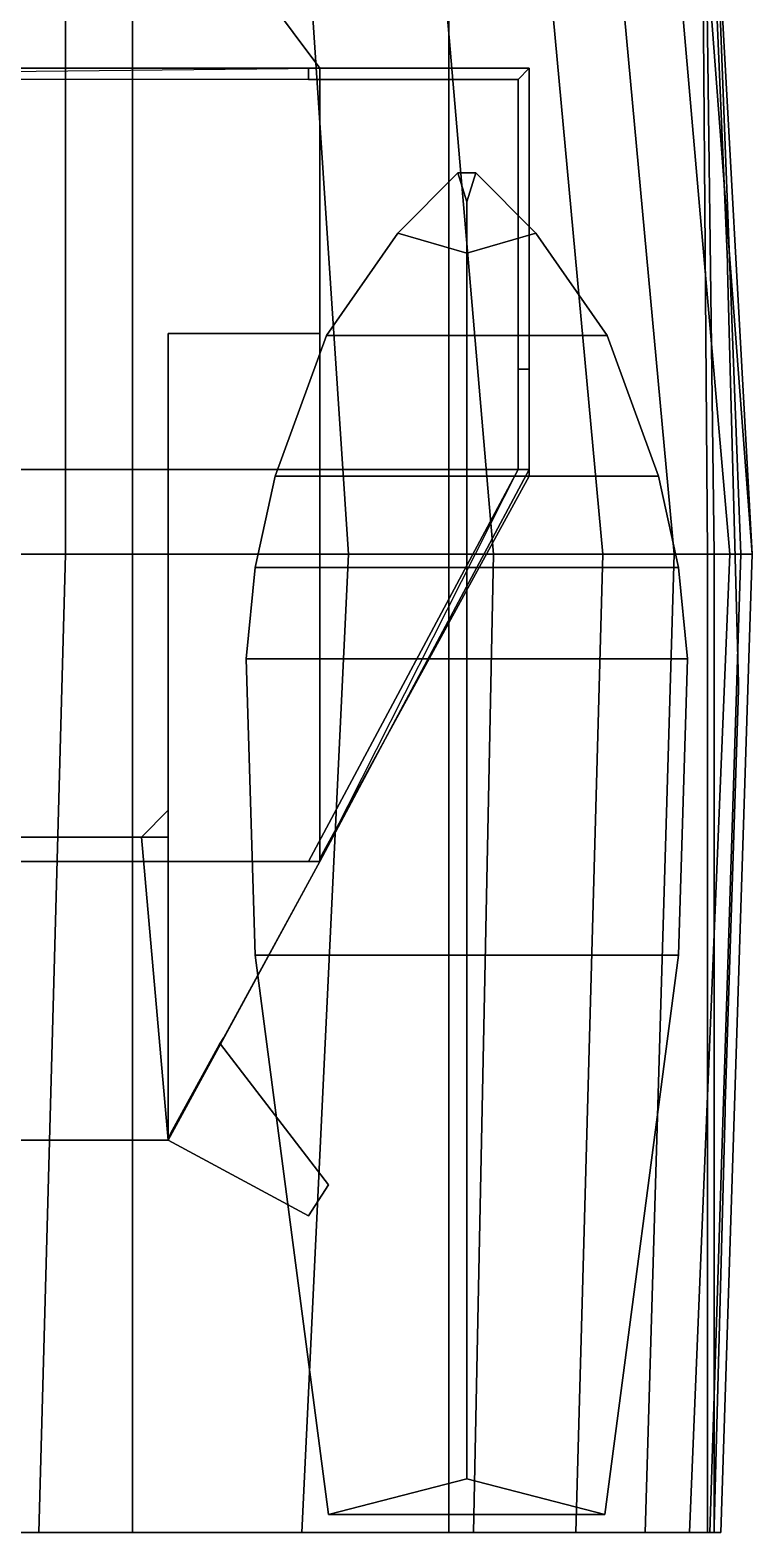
# Model space of a CAD drawing. Header units: millimetres. Extents: x -4.4 to 4.4, y -34.7 to 40.8.
# Drawn here: x 1.13 to 4.37, y -2.5 to 4.23 of the extents above; entities that cross this region are included whole.
import ezdxf

# ---------------------------------------------------------------- set-up
doc = ezdxf.new("R2010")
doc.units = ezdxf.units.MM
for name, color, linetype in [('boats', 1, 'Continuous'), ('railings', 6, 'Continuous'), ('superstructure', 3, 'Continuous')]:
    doc.layers.add(name, color=color, linetype=linetype)

msp = doc.modelspace()

# ---------------------------------------------------------------- linework, layer by layer
for points in [[(-1.59, 1.88, 4.29), (1.59, 1.88, 4.29), (1.59, 9.69, 4.37), (-1.59, 9.69, 4.37)], [(1.29, 1.88, -2.41), (0.39, 1.88, -2.54), (0.39, 9.69, -2.54), (1.29, 9.69, -2.41)], [(2.56, 1.88, -2.19), (1.29, 1.88, -2.41), (1.29, 9.69, -2.41), (2.04, 9.69, -2.19)], [(1.59, 1.88, 4.29), (3.01, 1.88, 4.2), (3.01, 9.69, 4.32), (1.59, 9.69, 4.37)], [(3.21, 1.88, -1.97), (2.56, 1.88, -2.19), (2.04, 9.69, -2.19), (2.54, 9.69, -1.97)], [(3.7, 1.88, -1.67), (3.21, 1.88, -1.97), (2.54, 9.69, -1.97), (2.98, 9.69, -1.67)], [(4.02, 1.88, -1.31), (3.7, 1.88, -1.67), (2.98, 9.69, -1.67), (3.3, 9.69, -1.31)], [(3.01, 1.88, 4.2), (4.17, 1.88, 4.14), (4.11, 9.69, 4.27), (3.01, 9.69, 4.32)], [(4.27, 1.88, -0.78), (4.02, 1.88, -1.31), (3.3, 9.69, -1.31), (3.59, 9.69, -0.78)], [(4.37, 1.88, -0.1), (4.27, 1.88, -0.78), (3.59, 9.69, -0.78), (3.78, 9.69, -0.1)], [(4.37, 1.88, 0.96), (4.37, 1.88, -0.1), (3.78, 9.69, -0.1), (3.94, 9.69, 0.96)], [(4.32, 1.88, 2.22), (4.37, 1.88, 0.96), (3.94, 9.69, 0.96), (4.02, 9.69, 2.22)], [(4.2, 1.88, 3.87), (4.32, 1.88, 2.22), (4.02, 9.69, 2.22), (4.1, 9.69, 3.87)], [(4.17, 1.88, 4.14), (4.2, 1.88, 3.87), (4.1, 9.69, 3.87), (4.11, 9.69, 4.27)], [(-1.59, -2.51, 4.25), (1.59, -2.51, 4.25), (1.59, 1.88, 4.29), (-1.59, 1.88, 4.29)], [(1.17, -2.51, -2.41), (0.27, -2.51, -2.54), (0.39, 1.88, -2.54), (1.29, 1.88, -2.41)], [(2.35, -2.51, -2.19), (1.17, -2.51, -2.41), (1.29, 1.88, -2.41), (2.56, 1.88, -2.19)], [(1.59, -2.51, 4.25), (3.01, -2.51, 4.16), (3.01, 1.88, 4.2), (1.59, 1.88, 4.29)], [(3.12, -2.51, -1.97), (2.35, -2.51, -2.19), (2.56, 1.88, -2.19), (3.21, 1.88, -1.97)], [(3.01, -2.51, 4.16), (4.17, -2.51, 4.1), (4.17, 1.88, 4.14), (3.01, 1.88, 4.2)], [(3.58, -2.51, -1.67), (3.12, -2.51, -1.97), (3.21, 1.88, -1.97), (3.7, 1.88, -1.67)], [(3.89, -2.51, -1.33), (3.58, -2.51, -1.67), (3.7, 1.88, -1.67), (4.02, 1.88, -1.31)], [(4.09, -2.51, -0.92), (3.89, -2.51, -1.33), (4.02, 1.88, -1.31), (4.27, 1.88, -0.78)], [(4.23, -2.51, -0.33), (4.09, -2.51, -0.92), (4.27, 1.88, -0.78), (4.37, 1.88, -0.1)], [(4.17, -2.51, 4.1), (4.2, -2.51, 3.83), (4.2, 1.88, 3.87), (4.17, 1.88, 4.14)], [(4.18, -2.51, 2.09), (4.23, -2.51, 1.13), (4.37, 1.88, 0.96), (4.32, 1.88, 2.22)], [(4.2, -2.51, 3.83), (4.18, -2.51, 2.09), (4.32, 1.88, 2.22), (4.2, 1.88, 3.87)], [(4.23, -2.51, 1.13), (4.23, -2.51, -0.33), (4.37, 1.88, -0.1), (4.37, 1.88, 0.96)]]:
    msp.add_3dface(points)
at = {"layer": 'boats'}
for points in [[(3.05, 3.59, 5.39), (3.09, 3.46, 4.51), (3.09, 3.23, 4.26), (2.78, 3.32, 5.39)], [(2.78, 3.32, 5.39), (3.09, 3.23, 4.26), (3.09, 3.46, 4.51), (3.05, 3.59, 5.39)], [(3.05, 3.59, 5.39), (3.09, 3.46, 4.51), (3.09, 3.46, 4.51), (3.13, 3.59, 5.39)], [(3.13, 3.59, 5.39), (3.09, 3.46, 4.51), (3.09, 3.46, 4.51), (3.05, 3.59, 5.39)], [(3.4, 3.32, 5.39), (3.09, 3.23, 4.26), (3.09, 3.46, 4.51), (3.13, 3.59, 5.39)], [(3.13, 3.59, 5.39), (3.09, 3.46, 4.51), (3.09, 3.23, 4.26), (3.4, 3.32, 5.39)], [(2.78, 3.32, 5.39), (3.09, 3.23, 4.26), (3.09, 2.86, 4.26), (2.46, 2.86, 5.3)], [(2.46, 2.86, 5.3), (3.09, 2.86, 4.26), (3.09, 3.23, 4.26), (2.78, 3.32, 5.39)], [(3.72, 2.86, 5.3), (3.09, 2.86, 4.26), (3.09, 3.23, 4.26), (3.4, 3.32, 5.39)], [(3.4, 3.32, 5.39), (3.09, 3.23, 4.26), (3.09, 2.86, 4.26), (3.72, 2.86, 5.3)], [(2.46, 2.86, 5.3), (3.09, 2.86, 4.26), (3.09, 2.23, 4.26), (2.23, 2.23, 5.23)], [(2.23, 2.23, 5.23), (3.09, 2.23, 4.26), (3.09, 2.86, 4.26), (2.46, 2.86, 5.3)], [(3.95, 2.23, 5.23), (3.09, 2.23, 4.26), (3.09, 2.86, 4.26), (3.72, 2.86, 5.3)], [(3.72, 2.86, 5.3), (3.09, 2.86, 4.26), (3.09, 2.23, 4.26), (3.95, 2.23, 5.23)], [(2.23, 2.23, 5.23), (3.09, 2.23, 4.26), (3.09, 1.82, 4.26), (2.14, 1.82, 5.2)], [(2.14, 1.82, 5.2), (3.09, 1.82, 4.26), (3.09, 2.23, 4.26), (2.23, 2.23, 5.23)], [(4.04, 1.82, 5.2), (3.09, 1.82, 4.26), (3.09, 2.23, 4.26), (3.95, 2.23, 5.23)], [(3.95, 2.23, 5.23), (3.09, 2.23, 4.26), (3.09, 1.82, 4.26), (4.04, 1.82, 5.2)], [(2.1, 1.41, 5.18), (3.09, 1.41, 4.26), (3.09, 1.82, 4.26), (2.14, 1.82, 5.2)], [(2.14, 1.82, 5.2), (3.09, 1.82, 4.26), (3.09, 1.41, 4.26), (2.1, 1.41, 5.18)], [(4.04, 1.82, 5.2), (3.09, 1.82, 4.26), (3.09, 1.41, 4.26), (4.08, 1.41, 5.18)], [(4.08, 1.41, 5.18), (3.09, 1.41, 4.26), (3.09, 1.82, 4.26), (4.04, 1.82, 5.2)], [(2.1, 1.41, 5.18), (3.09, 1.41, 4.26), (3.09, 0.08, 4.26), (2.14, 0.08, 5.15)], [(2.14, 0.08, 5.15), (3.09, 0.08, 4.26), (3.09, 1.41, 4.26), (2.1, 1.41, 5.18)], [(4.04, 0.08, 5.15), (3.09, 0.08, 4.26), (3.09, 1.41, 4.26), (4.08, 1.41, 5.18)], [(4.08, 1.41, 5.18), (3.09, 1.41, 4.26), (3.09, 0.08, 4.26), (4.04, 0.08, 5.15)], [(2.47, -2.43, 5.28), (3.09, -2.27, 4.26), (3.09, 0.08, 4.26), (2.14, 0.08, 5.15)], [(2.14, 0.08, 5.15), (3.09, 0.08, 4.26), (3.09, -2.27, 4.26), (2.47, -2.43, 5.28)], [(4.04, 0.08, 5.15), (3.09, 0.08, 4.26), (3.09, -2.27, 4.26), (3.71, -2.43, 5.28)], [(3.71, -2.43, 5.28), (3.09, -2.27, 4.26), (3.09, 0.08, 4.26), (4.04, 0.08, 5.15)], [(2.47, -2.43, 5.28), (3.09, -2.27, 4.26), (3.09, -2.27, 4.26), (3.71, -2.43, 5.28)], [(3.71, -2.43, 5.28), (3.09, -2.27, 4.26), (3.09, -2.27, 4.26), (2.47, -2.43, 5.28)]]:
    msp.add_3dface(points, dxfattribs=at)
at = {"layer": 'railings'}
for points in [[(4.26, 3.19, 4.78), (4.26, 3.19, 4.81), (4.18, 5.05, 4.84), (4.18, 5.05, 4.81)], [(4.18, 5.05, 4.81), (4.18, 5.05, 4.84), (4.26, 3.19, 4.81), (4.26, 3.19, 4.78)], [(4.18, 5.05, 5.16), (4.18, 5.05, 5.19), (4.26, 3.19, 5.16), (4.26, 3.19, 5.13)], [(4.26, 3.19, 5.13), (4.26, 3.19, 5.16), (4.18, 5.05, 5.19), (4.18, 5.05, 5.16)], [(4.26, 3.16, 4.16), (4.26, 3.19, 4.16), (4.26, 3.19, 5.16), (4.26, 3.16, 5.16)], [(4.26, 3.16, 5.16), (4.26, 3.19, 5.16), (4.26, 3.19, 4.16), (4.26, 3.16, 4.16)], [(4.26, 3.16, 4.78), (4.26, 3.16, 4.81), (4.31, 1.3, 4.78), (4.31, 1.3, 4.75)], [(4.31, 1.3, 4.75), (4.31, 1.3, 4.78), (4.26, 3.16, 4.81), (4.26, 3.16, 4.78)], [(4.31, 1.3, 5.1), (4.31, 1.3, 5.13), (4.26, 3.16, 5.16), (4.26, 3.16, 5.13)], [(4.26, 3.16, 5.13), (4.26, 3.16, 5.16), (4.31, 1.3, 5.13), (4.31, 1.3, 5.1)], [(3.37, 2.62, 9.16), (3.37, 2.62, 9.19), (3.37, 2.26, 9.19), (3.37, 2.26, 9.16)], [(3.37, 2.26, 9.16), (3.37, 2.26, 9.19), (3.37, 2.62, 9.19), (3.37, 2.62, 9.16)], [(3.37, 2.26, 9.51), (3.37, 2.26, 9.54), (3.37, 2.62, 9.54), (3.37, 2.62, 9.51)], [(3.37, 2.62, 9.51), (3.37, 2.62, 9.54), (3.37, 2.26, 9.54), (3.37, 2.26, 9.51)], [(3.37, 2.23, 9.16), (3.37, 2.23, 9.19), (2.44, 0.53, 9.19), (2.44, 0.53, 9.16)], [(2.44, 0.53, 9.16), (2.44, 0.53, 9.19), (3.37, 2.23, 9.19), (3.37, 2.23, 9.16)], [(2.44, 0.53, 9.51), (2.44, 0.53, 9.54), (3.37, 2.23, 9.54), (3.37, 2.23, 9.51)], [(3.37, 2.23, 9.51), (3.37, 2.23, 9.54), (2.44, 0.53, 9.54), (2.44, 0.53, 9.51)], [(3.37, 2.23, 8.54), (3.37, 2.26, 8.54), (3.37, 2.26, 9.54), (3.37, 2.23, 9.54)], [(3.37, 2.23, 9.54), (3.37, 2.26, 9.54), (3.37, 2.26, 8.54), (3.37, 2.23, 8.54)], [(4.31, 1.27, 5.13), (4.31, 1.3, 5.13), (4.31, 1.3, 4.13), (4.31, 1.27, 4.13)], [(4.31, 1.27, 4.13), (4.31, 1.3, 4.13), (4.31, 1.3, 5.13), (4.31, 1.27, 5.13)], [(4.25, -0.59, 4.73), (4.25, -0.59, 4.76), (4.31, 1.27, 4.78), (4.31, 1.27, 4.75)], [(4.31, 1.27, 4.75), (4.31, 1.27, 4.78), (4.25, -0.59, 4.76), (4.25, -0.59, 4.73)], [(4.31, 1.27, 5.1), (4.31, 1.27, 5.13), (4.25, -0.59, 5.11), (4.25, -0.59, 5.08)], [(4.25, -0.59, 5.08), (4.25, -0.59, 5.11), (4.31, 1.27, 5.13), (4.31, 1.27, 5.1)], [(2.43, 0.5, 9.51), (2.43, 0.5, 9.54), (-2.43, 0.5, 9.54), (-2.43, 0.5, 9.51)], [(-2.43, 0.5, 9.51), (-2.43, 0.5, 9.54), (2.43, 0.5, 9.54), (2.43, 0.5, 9.51)], [(-2.43, 0.5, 9.16), (-2.43, 0.5, 9.19), (2.43, 0.5, 9.19), (2.43, 0.5, 9.16)], [(2.43, 0.5, 9.16), (2.43, 0.5, 9.19), (-2.43, 0.5, 9.19), (-2.43, 0.5, 9.16)], [(2, -0.29, 7.02), (2, -0.29, 7.05), (2.43, 0.5, 7.05), (2.43, 0.5, 7.02)], [(2.43, 0.5, 7.02), (2.43, 0.5, 7.05), (2, -0.29, 7.05), (2, -0.29, 7.02)], [(2.43, 0.5, 7.37), (2.43, 0.5, 7.4), (2, -0.29, 7.4), (2, -0.29, 7.37)], [(2, -0.29, 7.37), (2, -0.29, 7.4), (2.43, 0.5, 7.4), (2.43, 0.5, 7.37)], [(2.43, 0.5, 9.54), (2.44, 0.53, 9.54), (2.44, 0.53, 8.54), (2.43, 0.5, 8.54)], [(2.43, 0.5, 8.54), (2.44, 0.53, 8.54), (2.44, 0.53, 9.54), (2.43, 0.5, 9.54)], [(1.98, -0.32, 7.02), (1.98, -0.32, 7.05), (1.76, -0.72, 7.05), (1.76, -0.72, 7.02)], [(1.76, -0.72, 7.02), (1.76, -0.72, 7.05), (1.98, -0.32, 7.05), (1.98, -0.32, 7.02)], [(1.76, -0.72, 7.37), (1.76, -0.72, 7.4), (1.98, -0.32, 7.4), (1.98, -0.32, 7.37)], [(1.98, -0.32, 7.37), (1.98, -0.32, 7.4), (1.76, -0.72, 7.4), (1.76, -0.72, 7.37)], [(1.98, -0.32, 7.4), (2, -0.29, 7.4), (2, -0.29, 6.4), (1.98, -0.32, 6.4)], [(1.98, -0.32, 6.4), (2, -0.29, 6.4), (2, -0.29, 7.4), (1.98, -0.32, 7.4)], [(4.25, -0.62, 4.11), (4.25, -0.59, 4.11), (4.25, -0.59, 5.11), (4.25, -0.62, 5.11)], [(4.25, -0.62, 5.11), (4.25, -0.59, 5.11), (4.25, -0.59, 4.11), (4.25, -0.62, 4.11)], [(4.2, -2.48, 4.72), (4.2, -2.48, 4.75), (4.25, -0.62, 4.76), (4.25, -0.62, 4.73)], [(4.25, -0.62, 4.73), (4.25, -0.62, 4.76), (4.2, -2.48, 4.75), (4.2, -2.48, 4.72)], [(4.25, -0.62, 5.08), (4.25, -0.62, 5.11), (4.2, -2.48, 5.1), (4.2, -2.48, 5.07)], [(4.2, -2.48, 5.07), (4.2, -2.48, 5.1), (4.25, -0.62, 5.11), (4.25, -0.62, 5.08)], [(1.75, -0.75, 6.4), (1.76, -0.72, 6.4), (1.76, -0.72, 7.4), (1.75, -0.75, 7.4)], [(1.75, -0.75, 7.4), (1.76, -0.72, 7.4), (1.76, -0.72, 6.4), (1.75, -0.75, 6.4)], [(1.75, -0.75, 7.37), (1.75, -0.75, 7.4), (-1.75, -0.75, 7.4), (-1.75, -0.75, 7.37)], [(-1.75, -0.75, 7.37), (-1.75, -0.75, 7.4), (1.75, -0.75, 7.4), (1.75, -0.75, 7.37)], [(-1.75, -0.75, 7.02), (-1.75, -0.75, 7.05), (1.75, -0.75, 7.05), (1.75, -0.75, 7.02)], [(1.75, -0.75, 7.02), (1.75, -0.75, 7.05), (-1.75, -0.75, 7.05), (-1.75, -0.75, 7.02)], [(4.2, -2.51, 4.1), (4.2, -2.48, 4.1), (4.2, -2.48, 5.1), (4.2, -2.51, 5.1)], [(4.2, -2.51, 5.1), (4.2, -2.48, 5.1), (4.2, -2.48, 4.1), (4.2, -2.51, 4.1)]]:
    msp.add_3dface(points, dxfattribs=at)
at = {"layer": 'superstructure'}
for points in [[(0.86, 6.16, 10.04), (-0.86, 6.16, 10.04), (-2.43, 4.06, 10.04), (2.43, 4.06, 10.04)], [(2.43, 4.06, 4.13), (0.86, 6.16, 4.13), (0.86, 6.16, 10.04), (2.43, 4.06, 10.04)], [(2.38, 4.06, 10.04), (-2.38, 4.06, 10.04), (-2.38, 4.06, 8.54), (2.38, 4.06, 8.54)], [(-2.38, 4.01, 8.54), (2.43, 4.06, 8.49), (2.38, 4.06, 8.54), (-2.38, 4.06, 8.54)], [(3.37, 4.06, 10.04), (2.38, 4.06, 10.04), (2.38, 4.01, 10.04), (3.32, 4.01, 10.04)], [(2.38, 4.06, 10.04), (2.38, 4.06, 8.54), (2.38, 4.01, 8.54), (2.38, 4.01, 10.04)], [(2.43, 2.87, 4.13), (2.43, 4.06, 4.13), (2.43, 4.06, 8.44), (2.43, 2.87, 8.44)], [(2.43, 4.06, 6.3), (3.37, 4.06, 6.3), (3.37, 2.26, 6.3), (2.43, 0.5, 6.3)], [(2.43, 4.06, 8.44), (3.37, 4.06, 8.44), (3.37, 2.26, 8.44), (2.43, 0.5, 8.44)], [(2.43, 4.06, 8.54), (3.37, 4.06, 8.54), (3.37, 4.06, 8.44), (2.43, 4.06, 8.44)], [(3.37, 4.06, 8.54), (2.43, 4.06, 8.54), (2.43, 4.06, 10.04), (3.37, 4.06, 10.04)], [(3.37, 4.06, 7.4), (2.43, 4.06, 7.4), (2.43, 4.01, 7.4), (3.32, 4.01, 7.4)], [(3.37, 4.06, 6.3), (2.43, 4.06, 6.3), (2.43, 4.06, 7.4), (3.37, 4.06, 7.4)], [(3.37, 2.71, 9.79), (3.37, 4.06, 10.04), (3.32, 4.01, 10.04), (3.32, 2.71, 9.79)], [(3.37, 2.26, 7.4), (3.37, 4.06, 7.4), (3.32, 4.01, 7.4), (3.32, 2.26, 7.4)], [(3.37, 2.26, 8.44), (3.37, 4.06, 8.44), (3.37, 4.06, 8.54), (3.37, 2.26, 8.54)], [(3.37, 2.26, 8.54), (3.37, 4.06, 8.54), (3.37, 4.06, 10.04), (3.37, 2.71, 9.79)], [(3.37, 2.26, 6.3), (3.37, 4.06, 6.3), (3.37, 4.06, 7.4), (3.37, 2.26, 7.4)], [(3.32, 4.01, 8.54), (-3.32, 4.01, 8.54), (-3.32, 2.26, 8.54), (3.32, 2.26, 8.54)], [(2.38, 4.01, 10.04), (2.38, 4.01, 8.54), (3.32, 4.01, 8.54), (3.32, 4.01, 10.04)], [(3.32, 2.26, 6.4), (3.32, 4.01, 6.4), (2.43, 4.01, 6.4), (2.43, 0.5, 6.4)], [(2.43, 4.01, 7.4), (2.43, 4.01, 6.4), (3.32, 4.01, 6.4), (3.32, 4.01, 7.4)], [(3.32, 4.01, 10.04), (3.32, 4.01, 8.54), (3.32, 2.26, 8.54), (3.32, 2.71, 9.79)], [(3.32, 4.01, 7.4), (3.32, 4.01, 6.4), (3.32, 2.26, 6.4), (3.32, 2.26, 7.4)], [(2.43, 2.87, 8.44), (1.75, 2.87, 8.44), (1.75, 2.87, 4.13), (2.43, 2.87, 4.13)], [(1.75, 0.73, 4.13), (1.75, 2.87, 4.13), (1.75, 2.87, 8.44), (1.75, 0.73, 8.44)], [(2.43, 0.5, 6.4), (2.43, 2.87, 6.4), (1.75, 2.87, 6.4), (1.75, -0.75, 6.4)], [(1.75, 2.87, 6.3), (2.43, 2.87, 6.3), (2.43, 0.5, 6.3), (1.75, -0.75, 6.3)], [(1.75, 0.5, 8.44), (1.75, 2.87, 8.44), (2.43, 2.87, 8.44), (2.43, 0.5, 8.44)], [(3.32, 2.71, 9.79), (3.32, 2.26, 8.54), (3.37, 2.26, 8.54), (3.37, 2.71, 9.79)], [(3.37, 2.26, 8.54), (-3.37, 2.26, 8.54), (-2.43, 0.5, 8.54), (2.43, 0.5, 8.54)], [(2.43, 0.5, 7.4), (3.37, 2.26, 7.4), (3.32, 2.26, 7.4), (2.38, 0.5, 7.4)], [(3.32, 2.26, 7.4), (3.32, 2.26, 6.4), (2.38, 0.5, 6.4), (2.38, 0.5, 7.4)], [(2.43, 0.5, 8.44), (3.37, 2.26, 8.44), (3.37, 2.26, 8.54), (2.43, 0.5, 8.54)], [(2.43, 0.5, 6.3), (3.37, 2.26, 6.3), (3.37, 2.26, 7.4), (2.43, 0.5, 7.4)], [(1.63, 0.61, 4.13), (1.75, 0.73, 4.13), (1.75, 0.73, 8.44), (1.63, 0.61, 8.44)], [(1.75, -0.75, 6.4), (1.75, 0.73, 6.4), (1.63, 0.61, 6.4), (1.75, -0.75, 6.4)], [(1.63, 0.61, 6.3), (1.75, 0.73, 6.3), (1.75, -0.75, 6.3)], [(1.63, 0.61, 8.44), (1.63, 0.61, 8.44), (1.75, 0.73, 8.44), (1.75, 0.61, 8.44)], [(1.63, 0.61, 6.4), (-1.63, 0.61, 6.4), (-1.75, -0.75, 6.4), (1.75, -0.75, 6.4)], [(-1.75, -0.75, 6.3), (-1.63, 0.61, 6.3), (1.63, 0.61, 6.3), (1.75, -0.75, 6.3)], [(-1.75, 0.5, 8.44), (-1.75, 0.61, 8.44), (1.75, 0.61, 8.44), (1.75, 0.5, 8.44)], [(1.63, 0.61, 8.44), (-1.63, 0.61, 8.44), (-1.63, 0.61, 4.13), (1.63, 0.61, 4.13)], [(2.43, 0.5, 8.54), (-2.43, 0.5, 8.54), (-2.43, 0.5, 8.44), (2.43, 0.5, 8.44)], [(1.9845, -0.3189, 6.3), (2.43, 0.5, 6.3), (2.43, 0.5, 6.4), (1.9845, -0.3189, 6.4)], [(2.38, 0.5, 7.4), (2.38, 0.5, 6.4), (2.43, 0.5, 6.4), (2.43, 0.5, 7.4)], [(2.47, -0.95, 6.4), (1.9845, -0.3189, 6.4), (1.75, -0.75, 6.4), (2.38, -1.09, 6.4)], [(1.75, -0.75, 6.3), (1.9845, -0.3189, 6.3), (2.47, -0.95, 6.3), (2.38, -1.09, 6.3)], [(2.47, -0.95, 6.3), (1.9845, -0.3189, 6.3), (1.9845, -0.3189, 6.4), (2.47, -0.95, 6.4)], [(1.75, -0.75, 6.4), (-1.75, -0.75, 6.4), (-1.75, -0.75, 6.3), (1.75, -0.75, 6.3)], [(2.38, -1.09, 6.4), (1.75, -0.75, 6.4), (1.75, -0.75, 6.3), (2.38, -1.09, 6.3)], [(2.38, -1.09, 6.3), (2.47, -0.95, 6.3), (2.47, -0.95, 6.4), (2.38, -1.09, 6.4)]]:
    msp.add_3dface(points, dxfattribs=at)

doc.saveas('drawing.dxf')
